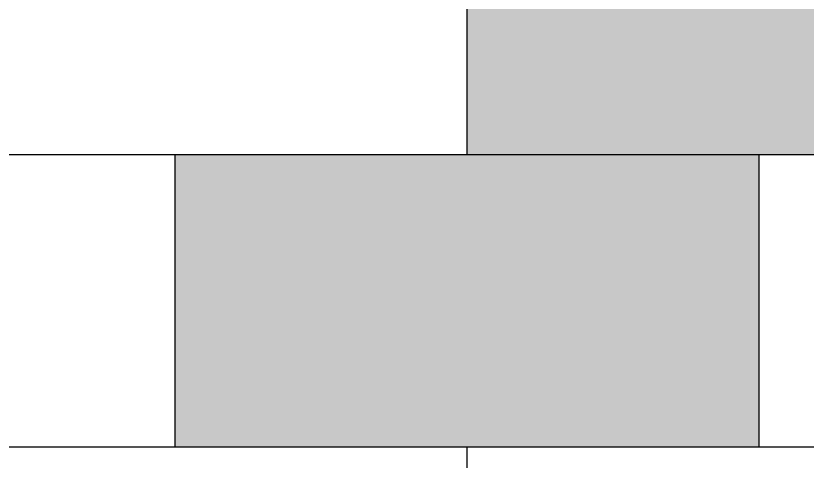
# Model space of a CAD drawing. Header units: metres. Extents: x 1203 to 2640, y 535 to 1122.
# Drawn here: x 1234.35 to 1239.85, y 621.69 to 624.79 of the extents above; entities that cross this region are included whole.
import ezdxf

# ---------------------------------------------------------------- set-up
doc = ezdxf.new("R2010")
doc.units = ezdxf.units.M
doc.layers.add('line work', color=7, linetype='Continuous')
picture_1 = doc.add_image_def('image1.png', size_in_pixel=(941, 730))

msp = doc.modelspace()

# ---------------------------------------------------------------- hatches: boundary and pattern name
at = {"layer": 'line work', "lineweight": -3}
h = msp.add_hatch(color=9, dxfattribs=at)
h.dxf.hatch_style = 1
edge = h.paths.add_edge_path()
edge.add_line((1241.552, 625.856), (1238.977689419289, 625.856))
edge.add_spline(control_points=[(1238.97768941929, 625.8560000000001), (1238.947226345059, 625.8518967987143), (1238.858107215333, 625.8405828735815), (1238.787003294704, 625.835504022108), (1238.754147888126, 625.8228466113767), (1238.733679522031, 625.8192617942971), (1238.732076256583, 625.8190090831772)], knot_values=[63.4871347718619, 63.4871347718619, 63.4871347718619, 63.4871347718619, 63.94350902769881, 64.94350902769881, 65.94350902769881, 66.02750090779148, 66.02750090779148, 66.02750090779148, 66.02750090779148], degree=3, periodic=0)
edge.add_spline(control_points=[(1238.732076256583, 625.8190090831772), (1238.718191767796, 625.8168205717762), (1238.703010015402, 625.8165110840894), (1238.688470870567, 625.8226591310519)], knot_values=[62.75975408799457, 62.75975408799457, 62.75975408799457, 62.75975408799457, 63.4871347718619, 63.4871347718619, 63.4871347718619, 63.4871347718619], degree=3, periodic=0)
edge.add_spline(control_points=[(1238.684848679735, 625.8289492814488), (1238.594094435345, 625.8274289039522), (1238.373532746618, 625.8244675849287), (1238.124429472038, 625.8221322969434)], knot_values=[61.64980405992387, 61.64980405992387, 61.64980405992387, 61.64980405992512, 62.2670163743725, 62.2670163743725, 62.2670163743725, 62.2670163743725], degree=3, periodic=0)
edge.add_spline(control_points=[(1238.066174615909, 625.8875880863068), (1238.067053466187, 625.887703286743), (1238.090153099824, 625.8905974895031), (1238.160563925273, 625.8926734843566), (1238.22440732516, 625.8921647720069), (1238.254166997616, 625.8771577576911), (1238.261797682861, 625.8659660859979), (1238.255822260367, 625.8601834190678), (1238.23652577763, 625.8567380715491), (1238.23178370942, 625.856)], knot_values=[0.7265474550736348, 0.7265474550736348, 0.7265474550736348, 0.7265474550736348, 0.7669882413167981, 1.766988241316798, 2.766988241316798, 3.766988241316798, 4.766988241316798, 5.766988241316798, 6.040440786243163, 6.040440786243163, 6.040440786243163, 6.040440786243163], degree=3, periodic=0)
edge.add_spline(control_points=[(1238.684848679735, 625.8289492814488), (1238.594094435345, 625.8274289039522), (1238.373532746618, 625.8244675849287), (1238.124429472038, 625.8221322969434)], knot_values=[61.64980405992387, 61.64980405992387, 61.64980405992387, 61.64980405992512, 62.2670163743725, 62.2670163743725, 62.2670163743725, 62.2670163743725], degree=3, periodic=0)
edge.add_spline(control_points=[(1238.06617461591, 625.8875880863066), (1238.063123142899, 625.8892539616751), (1238.05610259121, 625.890365132962), (1238.033554619442, 625.8846807703317), (1238.02181099485, 625.8717009747293), (1238.022516060139, 625.8644740555118), (1238.032469720774, 625.8582087653417), (1238.036797143578, 625.856)], knot_values=[5.433369834924759, 5.433369834924759, 5.433369834924759, 5.433369834924759, 6.192387439584291, 7.192387439584291, 8.19238743958429, 9.19238743958429, 9.759017604659533, 9.759017604659533, 9.759017604659533, 9.759017604659533], degree=3, periodic=0)
edge.add_spline(control_points=[(1238.124429472038, 625.8221322969434), (1238.01304018385, 625.8210880470563), (1237.791992010109, 625.8193530691924), (1237.582872337001, 625.8187227591682), (1237.488, 625.8186334254468)], knot_values=[61.12879837252058, 61.12879837252058, 61.12879837252058, 61.12879837252058, 61.40479169490129, 61.64980405992387, 61.64980405992387, 61.64980405992387, 61.64980405992387], degree=3, periodic=0)
edge.add_line((1237.488, 625.8186334254468), (1237.488, 623.824))
edge.add_line((1237.488, 623.824), (1241.552, 623.824))
edge.add_line((1241.552, 623.824), (1241.552, 625.856))
h = msp.add_hatch(color=8, dxfattribs=at)
h.dxf.hatch_style = 1
h.paths.add_polyline_path([(1239.52, 623.824), (1235.456, 623.824), (1235.456, 621.792), (1239.52, 621.792)])

# ---------------------------------------------------------------- linework, layer by layer
at = {"layer": 'line work', "color": 7, "linetype": 'Continuous', "lineweight": -3}
for p, q in [((1237.488, 623.8240000000006), (1237.488, 625.8560000000007)), ((1233.1926934961, 623.824), (1245.145360017896, 623.824)), ((1235.456, 621.7920000000004), (1235.456, 623.8240000000004)), ((1239.52, 621.7920000000006), (1239.52, 623.8240000000006)), ((1233.1926934961, 621.792), (1245.962742487837, 621.792)), ((1237.488, 619.7600000000006), (1237.488, 621.7920000000006))]:
    msp.add_line(p, q, dxfattribs=at)

# ---------------------------------------------------------------- pictures from other files: only their frames are drawn
image = msp.add_image(picture_1, insert=(1202.937472373582, 535.4393026118123), size_in_units=(167.27261906233838, 129.765156127))
image.dxf.flags = 6

doc.saveas('drawing.dxf')
